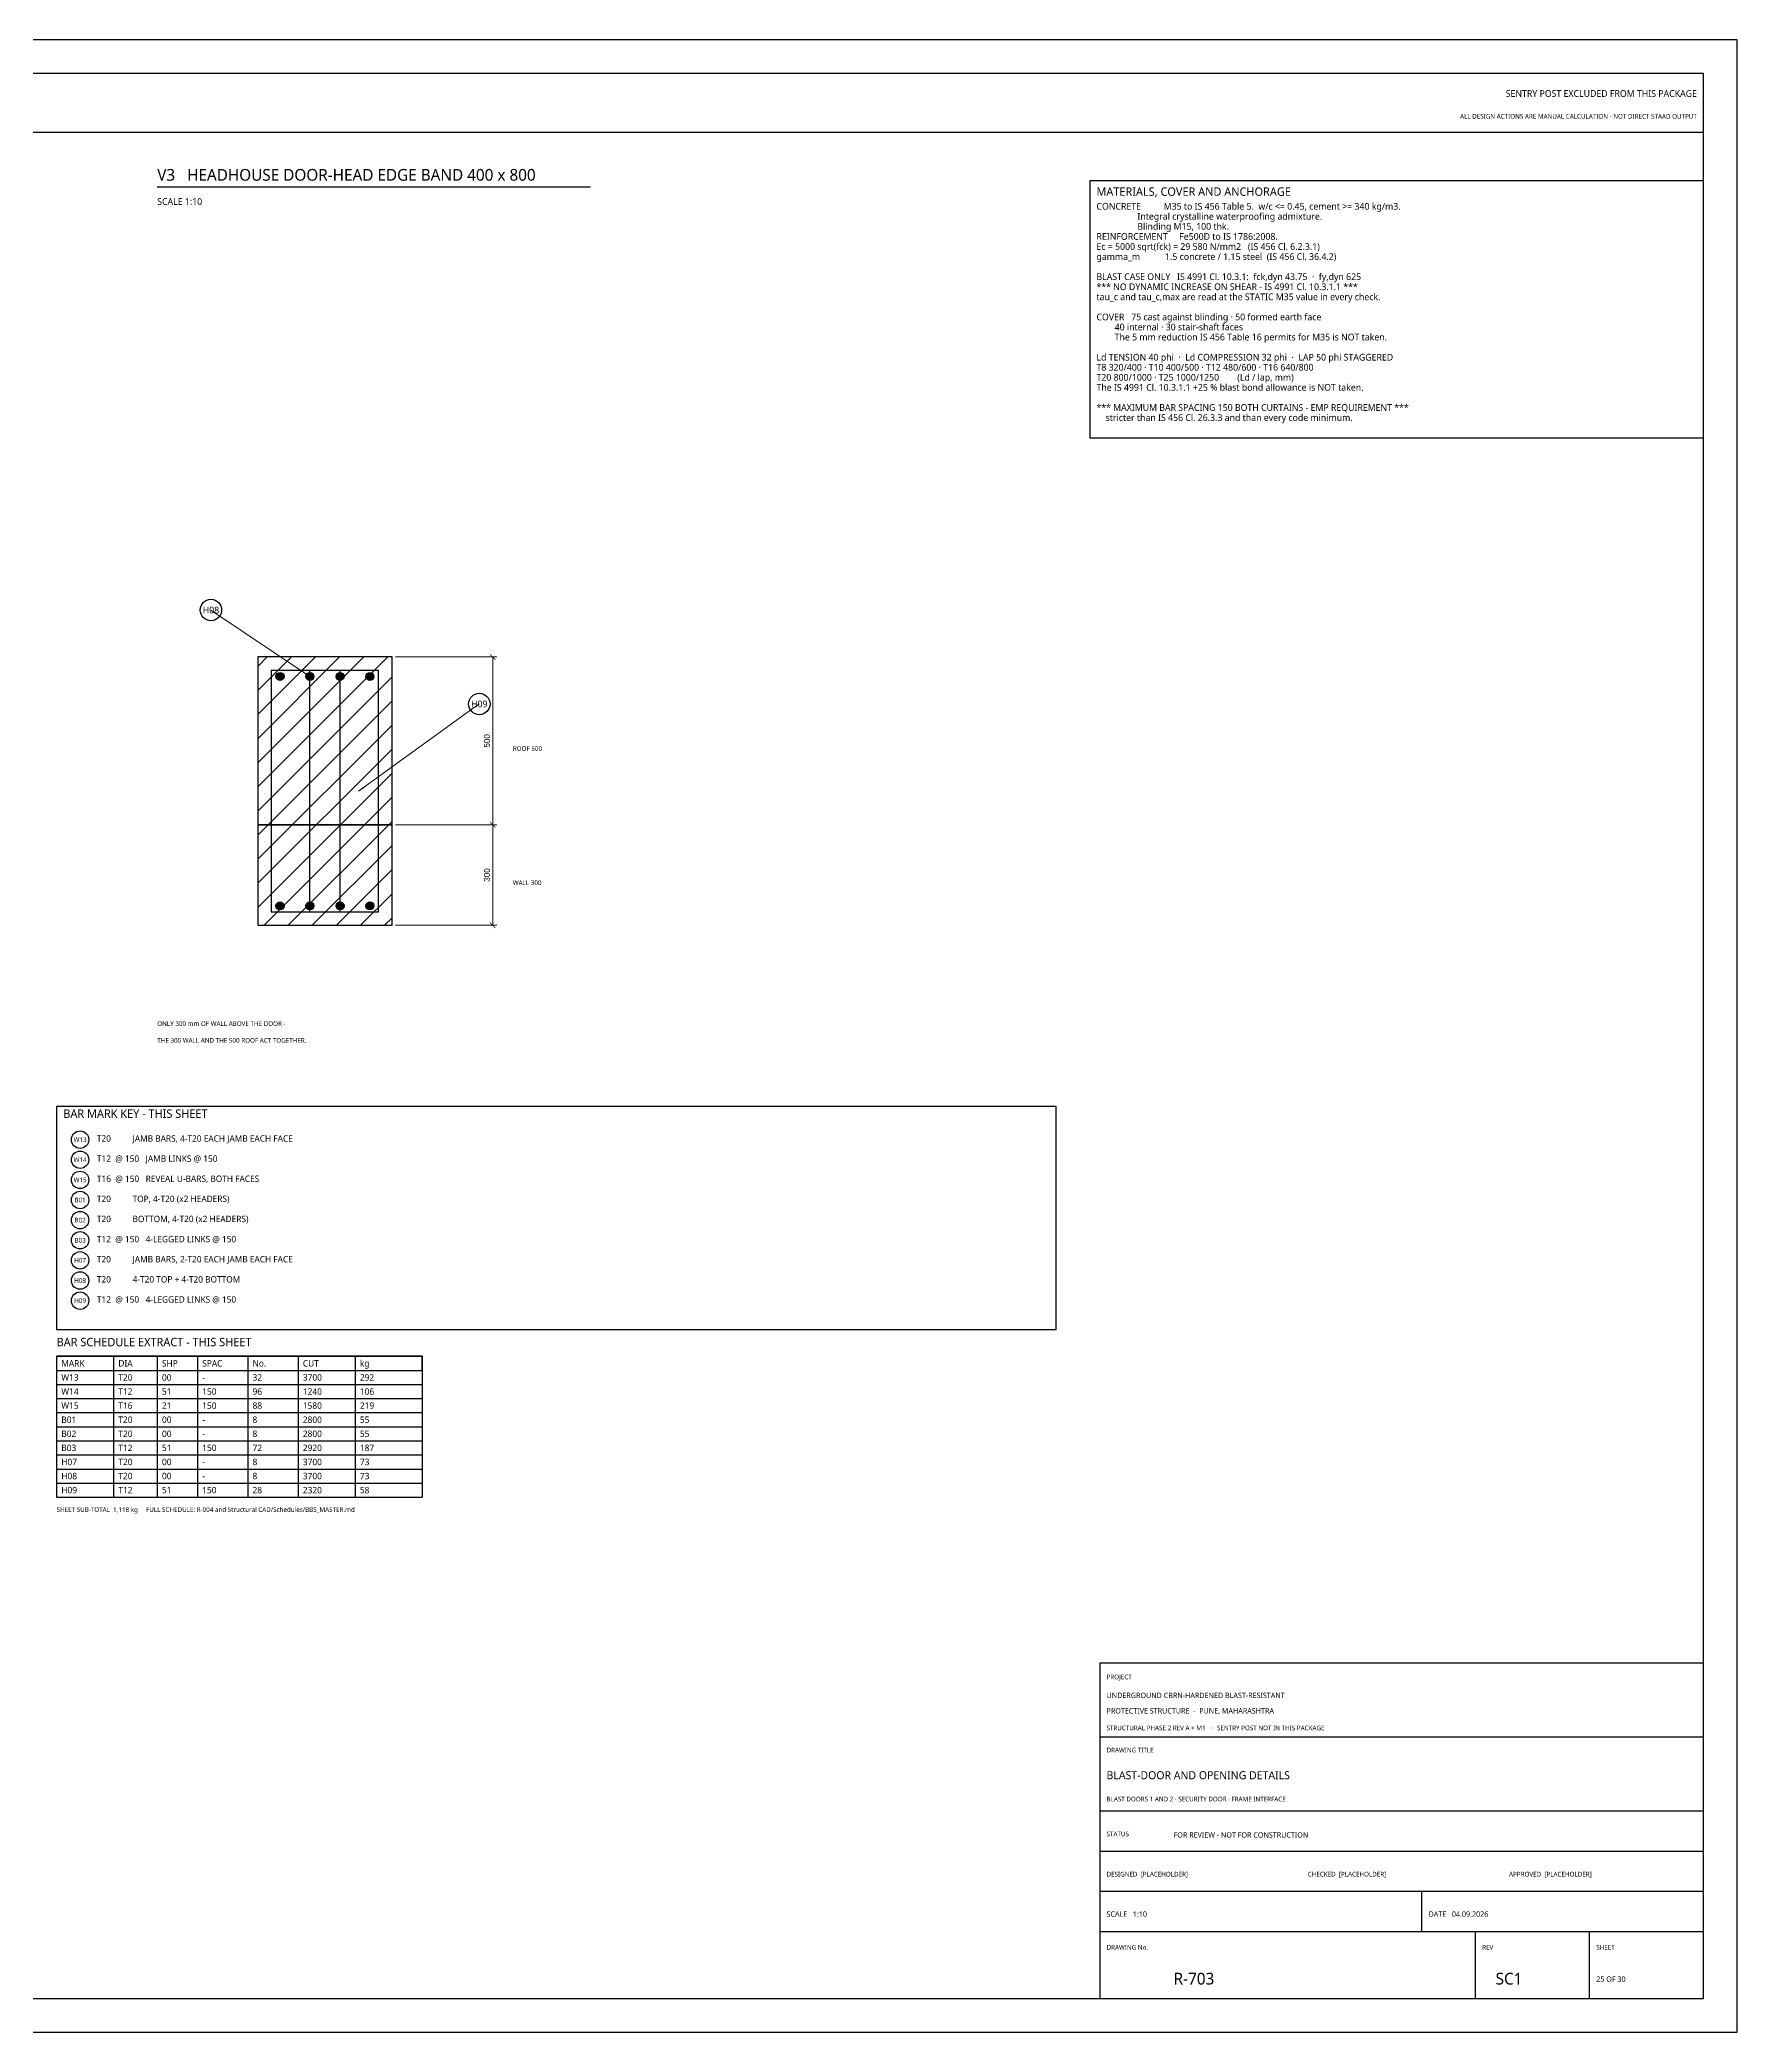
# Model space of a CAD drawing. Header units: millimetres. Extents: x 0 to 841, y 0 to 594.
# Drawn here: x 335 to 841, y 0 to 594 of the extents above; entities that cross this region are included whole.
import ezdxf
from ezdxf.enums import TextEntityAlignment as Align

# ---------------------------------------------------------------- set-up
doc = ezdxf.new("R2010")
doc.units = ezdxf.units.MM
for name, color, linetype in [('S-BLAST', 1, 'Continuous'), ('S-CALLOUT', 2, 'Continuous'), ('S-CONCRETE', 7, 'Continuous'), ('S-DIM', 4, 'Continuous'), ('S-HATCH', 8, 'Continuous'), ('S-HIDDEN', 8, 'Continuous'), ('S-NOTE', 7, 'Continuous'), ('S-REBAR-SEC', 4, 'Continuous'), ('S-REBAR-STIRRUP', 6, 'Continuous'), ('S-TABLE', 7, 'Continuous'), ('S-TEXT', 7, 'Continuous'), ('S-TITLE', 7, 'Continuous')]:
    doc.layers.add(name, color=color, linetype=linetype)
doc.styles.add('OpenSans', font='OpenSans-Regular.ttf')
doc.dimstyles.new('SC-DIM', dxfattribs={"dimtxt": 1.8, "dimasz": 1.6, "dimexe": 1.2, "dimexo": 1, "dimgap": 0.8, "dimtad": 1, "dimdec": 0, "dimblk": 'ARCHTICK', "dimcen": 2.5, "dimclrd": 4, "dimclre": 4, "dimclrt": 4, "dimazin": 3, "dimtfac": 1, "dimtmove": 0, "dimatfit": 3, "dimlwd": 13, "dimlwe": 13})

# ---------------------------------------------------------------- blocks, each defined once
blk = doc.blocks.new('_ARCHTICK')
at = {"color": 0, "linetype": 'BYBLOCK', "const_width": 0.15}
blk.add_lwpolyline([(-0.5, -0.5), (0.5, 0.5)], dxfattribs=at)
blk = doc.blocks.new('BARMARK')
at = {"layer": 'S-CALLOUT'}
blk.add_circle((0, 0), 3.2, dxfattribs=at)

msp = doc.modelspace()

# ---------------------------------------------------------------- hatches: boundary and pattern name
at = {"layer": 'S-HATCH'}
h = msp.add_hatch(dxfattribs=at)
h.set_pattern_fill('ANSI31', scale=1.6)
h.paths.add_polyline_path([(400, 330), (440, 330), (440, 410), (400, 410)])
at = {"layer": 'S-REBAR-SEC'}
for points in [[(407.8, 404.2), (407.71, 404.66), (407.45, 405.05), (407.06, 405.31), (406.6, 405.4), (406.14, 405.31), (405.75, 405.05), (405.49, 404.66), (405.4, 404.2), (405.49, 403.74), (405.75, 403.35), (406.14, 403.09), (406.6, 403), (407.06, 403.09), (407.45, 403.35), (407.71, 403.74)], [(416.7, 404.2), (416.61, 404.66), (416.35, 405.05), (415.96, 405.31), (415.5, 405.4), (415.04, 405.31), (414.65, 405.05), (414.39, 404.66), (414.3, 404.2), (414.39, 403.74), (414.65, 403.35), (415.04, 403.09), (415.5, 403), (415.96, 403.09), (416.35, 403.35), (416.61, 403.74)], [(425.7, 404.2), (425.61, 404.66), (425.35, 405.05), (424.96, 405.31), (424.5, 405.4), (424.04, 405.31), (423.65, 405.05), (423.39, 404.66), (423.3, 404.2), (423.39, 403.74), (423.65, 403.35), (424.04, 403.09), (424.5, 403), (424.96, 403.09), (425.35, 403.35), (425.61, 403.74)], [(434.6, 404.2), (434.51, 404.66), (434.25, 405.05), (433.86, 405.31), (433.4, 405.4), (432.94, 405.31), (432.55, 405.05), (432.29, 404.66), (432.2, 404.2), (432.29, 403.74), (432.55, 403.35), (432.94, 403.09), (433.4, 403), (433.86, 403.09), (434.25, 403.35), (434.51, 403.74)], [(407.8, 335.8), (407.71, 336.26), (407.45, 336.65), (407.06, 336.91), (406.6, 337), (406.14, 336.91), (405.75, 336.65), (405.49, 336.26), (405.4, 335.8), (405.49, 335.34), (405.75, 334.95), (406.14, 334.69), (406.6, 334.6), (407.06, 334.69), (407.45, 334.95), (407.71, 335.34)], [(416.7, 335.8), (416.61, 336.26), (416.35, 336.65), (415.96, 336.91), (415.5, 337), (415.04, 336.91), (414.65, 336.65), (414.39, 336.26), (414.3, 335.8), (414.39, 335.34), (414.65, 334.95), (415.04, 334.69), (415.5, 334.6), (415.96, 334.69), (416.35, 334.95), (416.61, 335.34)], [(425.7, 335.8), (425.61, 336.26), (425.35, 336.65), (424.96, 336.91), (424.5, 337), (424.04, 336.91), (423.65, 336.65), (423.39, 336.26), (423.3, 335.8), (423.39, 335.34), (423.65, 334.95), (424.04, 334.69), (424.5, 334.6), (424.96, 334.69), (425.35, 334.95), (425.61, 335.34)], [(434.6, 335.8), (434.51, 336.26), (434.25, 336.65), (433.86, 336.91), (433.4, 337), (432.94, 336.91), (432.55, 336.65), (432.29, 336.26), (432.2, 335.8), (432.29, 335.34), (432.55, 334.95), (432.94, 334.69), (433.4, 334.6), (433.86, 334.69), (434.25, 334.95), (434.51, 335.34)]]:
    msp.add_hatch(color=4, dxfattribs=at).paths.add_polyline_path(points)

# ---------------------------------------------------------------- linework, layer by layer
at = {"layer": 'S-CALLOUT'}
for centre in [(347, 266.1), (347, 260.1), (347, 254.1), (347, 248.1), (347, 242.1), (347, 236.1), (347, 230.1), (347, 224.1), (347, 218.1)]:
    msp.add_circle(centre, 2.6, dxfattribs=at)
at = {"layer": 'S-CONCRETE'}
for points in [[(400, 360), (440, 360), (440, 410), (400, 410)], [(400, 330), (440, 330), (440, 360), (400, 360)]]:
    msp.add_lwpolyline(points, close=True, dxfattribs=at)
at = {"layer": 'S-HIDDEN'}
for p, q in [((400, 360), (402, 360)), ((403.4, 360), (405.4, 360)), ((406.8, 360), (408.8, 360)), ((410.2, 360), (412.2, 360)), ((413.6, 360), (415.6, 360)), ((417, 360), (419, 360)), ((420.4, 360), (422.4, 360)), ((423.8, 360), (425.8, 360)), ((427.2, 360), (429.2, 360)), ((430.6, 360), (432.6, 360)), ((434, 360), (436, 360)), ((437.4, 360), (439.4, 360))]:
    msp.add_line(p, q, dxfattribs=at)
at = {"layer": 'S-REBAR-SEC'}
for centre in [(406.6, 404.2), (415.5, 404.2), (424.5, 404.2), (433.4, 404.2), (406.6, 335.8), (415.5, 335.8), (424.5, 335.8), (433.4, 335.8)]:
    msp.add_circle(centre, 1.2, dxfattribs=at)
at = {"layer": 'S-REBAR-STIRRUP'}
for p, q in [((415.5, 334), (415.5, 406)), ((424.5, 334), (424.5, 406))]:
    msp.add_line(p, q, dxfattribs=at)
msp.add_lwpolyline([(404, 334), (436, 334), (436, 406), (404, 406)], close=True, dxfattribs=at)
at = {"layer": 'S-TABLE'}
for p, q in [((340, 201.5), (449, 201.5)), ((340, 201.5), (340, 159.5)), ((357, 201.5), (357, 159.5)), ((370, 201.5), (370, 159.5)), ((382, 201.5), (382, 159.5)), ((397, 201.5), (397, 159.5)), ((412, 201.5), (412, 159.5)), ((429, 201.5), (429, 159.5)), ((449, 201.5), (449, 159.5)), ((340, 193.1), (449, 193.1)), ((340, 188.9), (449, 188.9)), ((340, 184.7), (449, 184.7)), ((340, 180.5), (449, 180.5)), ((340, 176.3), (449, 176.3)), ((340, 172.1), (449, 172.1)), ((340, 167.9), (449, 167.9)), ((340, 163.7), (449, 163.7)), ((340, 159.5), (449, 159.5))]:
    msp.add_line(p, q, dxfattribs=at)
msp.add_lwpolyline([(340, 197.3), (449, 197.3), (449, 201.5), (340, 201.5)], close=True, dxfattribs=at)
at = {"layer": 'S-TITLE'}
for p, q in [((10, 566.5), (831, 566.5)), ((370, 550.2), (499.15, 550.2)), ((651, 88), (831, 88)), ((651, 66), (831, 66)), ((651, 54), (831, 54)), ((651, 42), (831, 42)), ((747, 30), (747, 42)), ((651, 30), (831, 30)), ((763, 10), (763, 30)), ((797, 10), (797, 30))]:
    msp.add_line(p, q, dxfattribs=at)
for points in [[(0, 0), (841, 0), (841, 594), (0, 594)], [(10, 10), (831, 10), (831, 584), (10, 584)], [(648, 475.38), (831, 475.38), (831, 552), (648, 552)], [(340, 209.5), (638, 209.5), (638, 276), (340, 276)], [(651, 10), (831, 10), (831, 110), (651, 110)]]:
    msp.add_lwpolyline(points, close=True, dxfattribs=at)

# ---------------------------------------------------------------- block references
at = {"layer": 'S-CALLOUT'}
for p in [(386, 424), (466, 396)]:
    msp.add_blockref('BARMARK', p, dxfattribs=at)

# ---------------------------------------------------------------- texts
at = {"layer": 'S-BLAST', "style": 'OpenSans'}
for s, height, p in [('SENTRY POST EXCLUDED FROM THIS PACKAGE', 2, (829, 577)), ('ALL DESIGN ACTIONS ARE MANUAL CALCULATION - NOT DIRECT STAAD OUTPUT', 1.4, (829, 570.5))]:
    msp.add_text(s, height=height, dxfattribs=at).set_placement(p, align=Align.RIGHT)
for s, height, p in [('ONLY 300 mm OF WALL ABOVE THE DOOR -', 1.4, (370, 300)), ('THE 300 WALL AND THE 500 ROOF ACT TOGETHER.', 1.4, (370, 295)), ('FOR REVIEW - NOT FOR CONSTRUCTION', 1.6, (673, 58))]:
    msp.add_text(s, height=height, dxfattribs=at).set_placement(p)
at = {"layer": 'S-CALLOUT', "style": 'OpenSans'}
for s, height, p in [('H08', 2, (386, 424)), ('H09', 2, (466, 396)), ('W13', 1.4, (347, 266.1)), ('W14', 1.4, (347, 260.1)), ('W15', 1.4, (347, 254.1)), ('B01', 1.4, (347, 248.1)), ('B02', 1.4, (347, 242.1)), ('B03', 1.4, (347, 236.1)), ('H07', 1.4, (347, 230.1)), ('H08', 1.4, (347, 224.1)), ('H09', 1.4, (347, 218.1))]:
    msp.add_text(s, height=height, dxfattribs=at).set_placement(p, align=Align.MIDDLE_CENTER)
at = {"layer": 'S-NOTE', "style": 'OpenSans'}
for s, height, p in [('CONCRETE          M35 to IS 456 Table 5.  w/c <= 0.45, cement >= 340 kg/m3.', 2, (650, 543.38)), ('                  Integral crystalline waterproofing admixture.', 2, (650, 540.38)), ('REINFORCEMENT     Fe500D to IS 1786:2008.', 2, (650, 534.38)), ('                  Blinding M15, 100 thk.', 2, (650, 537.38)), ('gamma_m           1.5 concrete / 1.15 steel  (IS 456 Cl. 36.4.2)', 2, (650, 528.38)), ('Ec = 5000 sqrt(fck) = 29 580 N/mm2   (IS 456 Cl. 6.2.3.1)', 2, (650, 531.38)), ('BLAST CASE ONLY   IS 4991 Cl. 10.3.1:  fck,dyn 43.75  ·  fy,dyn 625', 2, (650, 522.38)), ('tau_c and tau_c,max are read at the STATIC M35 value in every check.', 2, (650, 516.38)), ('*** NO DYNAMIC INCREASE ON SHEAR - IS 4991 Cl. 10.3.1.1 ***', 2, (650, 519.38)), ('COVER   75 cast against blinding · 50 formed earth face', 2, (650, 510.38)), ('        The 5 mm reduction IS 456 Table 16 permits for M35 is NOT taken.', 2, (650, 504.38)), ('        40 internal · 30 stair-shaft faces', 2, (650, 507.38)), ('Ld TENSION 40 phi  ·  Ld COMPRESSION 32 phi  ·  LAP 50 phi STAGGERED', 2, (650, 498.38)), ('T8 320/400 · T10 400/500 · T12 480/600 · T16 640/800', 2, (650, 495.38)), ('T20 800/1000 · T25 1000/1250        (Ld / lap, mm)', 2, (650, 492.38)), ('The IS 4991 Cl. 10.3.1.1 +25 % blast bond allowance is NOT taken.', 2, (650, 489.38)), ('*** MAXIMUM BAR SPACING 150 BOTH CURTAINS - EMP REQUIREMENT ***', 2, (650, 483.38)), ('    stricter than IS 456 Cl. 26.3.3 and than every code minimum.', 2, (650, 480.38)), ('T20          JAMB BARS, 4-T20 EACH JAMB EACH FACE', 1.9, (352, 265.5)), ('T12  @ 150   JAMB LINKS @ 150', 1.9, (352, 259.5)), ('T16  @ 150   REVEAL U-BARS, BOTH FACES', 1.9, (352, 253.5)), ('T20          TOP, 4-T20 (x2 HEADERS)', 1.9, (352, 247.5)), ('T20          BOTTOM, 4-T20 (x2 HEADERS)', 1.9, (352, 241.5)), ('T12  @ 150   4-LEGGED LINKS @ 150', 1.9, (352, 235.5)), ('T20          JAMB BARS, 2-T20 EACH JAMB EACH FACE', 1.9, (352, 229.5)), ('T20          4-T20 TOP + 4-T20 BOTTOM', 1.9, (352, 223.5)), ('T12  @ 150   4-LEGGED LINKS @ 150', 1.9, (352, 217.5))]:
    msp.add_text(s, height=height, dxfattribs=at).set_placement(p)
at = {"layer": 'S-TABLE', "style": 'OpenSans'}
for s, height, p in [('W13', 1.909, (341.4, 194.25)), ('MARK', 1.909, (341.4, 198.45)), ('T20', 1.909, (358.4, 194.25)), ('DIA', 1.909, (358.4, 198.45)), ('00', 1.909, (371.4, 194.25)), ('SHP', 1.909, (371.4, 198.45)), ('SPAC', 1.909, (383.4, 198.45)), ('32', 1.909, (398.4, 194.25)), ('No.', 1.909, (398.4, 198.45)), ('3700', 1.909, (413.4, 194.25)), ('CUT', 1.909, (413.4, 198.45)), ('292', 1.909, (430.4, 194.25)), ('kg', 1.909, (430.4, 198.45)), ('W14', 1.909, (341.4, 190.05)), ('T12', 1.909, (358.4, 190.05)), ('51', 1.909, (371.4, 190.05)), ('-', 1.91, (383.4, 194.25)), ('150', 1.909, (383.4, 190.05)), ('96', 1.909, (398.4, 190.05)), ('1240', 1.909, (413.4, 190.05)), ('106', 1.909, (430.4, 190.05)), ('W15', 1.909, (341.4, 185.85)), ('T16', 1.909, (358.4, 185.85)), ('21', 1.909, (371.4, 185.85)), ('150', 1.909, (383.4, 185.85)), ('88', 1.909, (398.4, 185.85)), ('1580', 1.909, (413.4, 185.85)), ('219', 1.909, (430.4, 185.85)), ('B01', 1.909, (341.4, 181.65)), ('B02', 1.909, (341.4, 177.45)), ('T20', 1.909, (358.4, 181.65)), ('T20', 1.909, (358.4, 177.45)), ('00', 1.909, (371.4, 181.65)), ('00', 1.909, (371.4, 177.45)), ('-', 1.91, (383.4, 181.65)), ('-', 1.91, (383.4, 177.45)), ('8', 1.91, (398.4, 181.65)), ('8', 1.91, (398.4, 177.45)), ('2800', 1.909, (413.4, 181.65)), ('2800', 1.909, (413.4, 177.45)), ('55', 1.909, (430.4, 181.65)), ('55', 1.909, (430.4, 177.45)), ('B03', 1.909, (341.4, 173.25)), ('T12', 1.909, (358.4, 173.25)), ('51', 1.909, (371.4, 173.25)), ('150', 1.909, (383.4, 173.25)), ('72', 1.909, (398.4, 173.25)), ('2920', 1.909, (413.4, 173.25)), ('187', 1.909, (430.4, 173.25)), ('H07', 1.909, (341.4, 169.05)), ('H08', 1.909, (341.4, 164.85)), ('T20', 1.909, (358.4, 169.05)), ('T20', 1.909, (358.4, 164.85)), ('00', 1.909, (371.4, 169.05)), ('00', 1.909, (371.4, 164.85)), ('-', 1.91, (383.4, 169.05)), ('8', 1.91, (398.4, 169.05)), ('8', 1.91, (398.4, 164.85)), ('3700', 1.909, (413.4, 169.05)), ('3700', 1.909, (413.4, 164.85)), ('73', 1.909, (430.4, 169.05)), ('73', 1.909, (430.4, 164.85)), ('H09', 1.909, (341.4, 160.65)), ('T12', 1.909, (358.4, 160.65)), ('51', 1.909, (371.4, 160.65)), ('-', 1.91, (383.4, 164.85)), ('150', 1.909, (383.4, 160.65)), ('28', 1.909, (398.4, 160.65)), ('2320', 1.909, (413.4, 160.65)), ('58', 1.909, (430.4, 160.65)), ('SHEET SUB-TOTAL  1,118 kg     FULL SCHEDULE: R-004 and Structural CAD/Schedules/BBS_MASTER.md', 1.4, (340, 155.1))]:
    msp.add_text(s, height=height, dxfattribs=at).set_placement(p)
at = {"layer": 'S-TEXT', "style": 'OpenSans'}
for s, height, p in [('SCALE 1:10', 2, (370, 544.8)), ('ROOF 500', 1.4, (476, 382)), ('WALL 300', 1.4, (476, 342))]:
    msp.add_text(s, height=height, dxfattribs=at).set_placement(p)
at = {"layer": 'S-TITLE', "style": 'OpenSans'}
for s, height, p in [('V3   HEADHOUSE DOOR-HEAD EDGE BAND 400 x 800', 3.5, (370, 552)), ('MATERIALS, COVER AND ANCHORAGE', 2.5, (650, 547.5)), ('BAR MARK KEY - THIS SHEET', 2.5, (342, 272.6)), ('BAR SCHEDULE EXTRACT - THIS SHEET', 2.5, (340, 204.5)), ('PROJECT', 1.4, (653, 105.2)), ('UNDERGROUND CBRN-HARDENED BLAST-RESISTANT', 1.6, (653, 99.6)), ('PROTECTIVE STRUCTURE  -  PUNE, MAHARASHTRA', 1.6, (653, 95)), ('STRUCTURAL PHASE 2 REV A + M1   ·   SENTRY POST NOT IN THIS PACKAGE', 1.4, (653, 90)), ('DRAWING TITLE', 1.4, (653, 83.4)), ('BLAST-DOOR AND OPENING DETAILS', 2.4, (653, 75.4)), ('BLAST DOORS 1 AND 2 · SECURITY DOOR · FRAME INTERFACE', 1.4, (653, 68.8)), ('STATUS', 1.4, (653, 58.4)), ('DESIGNED  [PLACEHOLDER]', 1.4, (653, 46.4)), ('CHECKED  [PLACEHOLDER]', 1.4, (713, 46.4)), ('APPROVED  [PLACEHOLDER]', 1.4, (773, 46.4)), ('SCALE   1:10', 1.6, (653, 34.4)), ('DATE   04.09.2026', 1.6, (749, 34.4)), ('DRAWING No.', 1.4, (653, 24.6)), ('REV', 1.4, (765, 24.6)), ('SHEET', 1.4, (799, 24.6)), ('R-703', 3.5, (673, 14.2)), ('SC1', 3.5, (769, 14.2)), ('25 OF 30', 1.6, (799, 15))]:
    msp.add_text(s, height=height, dxfattribs=at).set_placement(p)

# ---------------------------------------------------------------- dimensions: what is measured, and where the dimension line sits
at = {"layer": 'S-DIM'}
for base, p1, p2 in [((470, 360), (440, 360), (440, 410)), ((470, 330), (440, 330), (440, 360))]:
    msp.add_linear_dim(base=base, p1=p1, p2=p2, angle=90, dimstyle='SC-DIM', override={"dimlfac": 10}, dxfattribs=at).render()

# ---------------------------------------------------------------- leaders
at = {"layer": 'S-CALLOUT'}
for points in [[(415.5, 404.2), (386, 424)], [(430, 370), (466, 396)]]:
    msp.add_leader(points, dimstyle='SC-DIM', dxfattribs=at)

doc.saveas('drawing.dxf')
